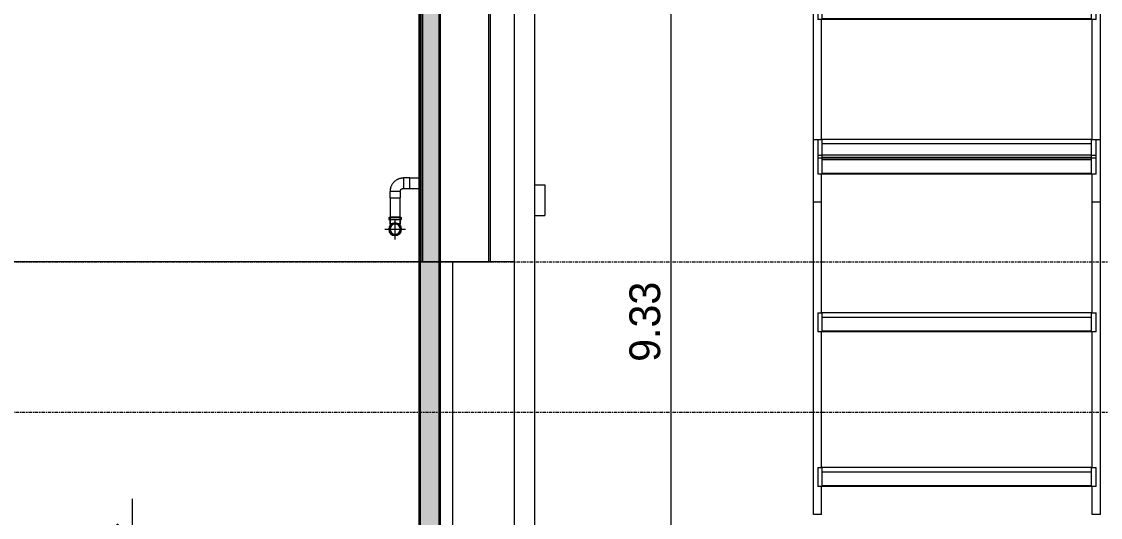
# Model space of a CAD drawing. Header units: centimetres. Extents: x -336 to 16318, y -437 to 1921.
# Drawn here: x 10739 to 11266, y 464 to 706 of the extents above; entities that cross this region are included whole.
import ezdxf

# ---------------------------------------------------------------- set-up
doc = ezdxf.new("R2010")
doc.units = ezdxf.units.CM
doc.linetypes.add('Centre', pattern=[3.175, 0.635, -0.475, 1.59, -0.475])
for name, color, linetype, lineweight in [('A-ANNO-DIMS', 7, 'Continuous', 9), ('A-ANNO-DIMS-100', 7, 'Continuous', 9), ('A-CLNG', 7, 'Continuous', 9), ('A-FLOR-LEVL', 7, 'Continuous', 9), ('A-WALL-PATT', 7, 'Continuous', 35), ('I-WALL', 7, 'Continuous', 9), ('M-EQPM', 7, 'Continuous', 9), ('M-HVAC-DUCT', 7, 'Continuous', 9), ('P-PIPE', 7, 'Continuous', 9), ('P-PIPE-CNTR', 7, 'Continuous', 9), ('Q-SPCQ', 7, 'Continuous', 9)]:
    doc.layers.add(name, color=color, linetype=linetype, lineweight=lineweight)
doc.styles.add('Century Gothic_1', font='GOTHIC.TTF', dxfattribs={"height": 15})
doc.dimstyles.new('FCA_N_Cotas_E100', dxfattribs={"dimscale": 30.48, "dimtxt": 15.662524, "dimasz": 0.492126, "dimexe": 0.656168, "dimexo": 0.656168, "dimgap": 0.032808, "dimtad": 1, "dimlfac": 0.01, "dimrnd": 0.01, "dimzin": 0, "dimdsep": 46, "dimtxsty": 'Century Gothic_1', "dimblk1": 'OBLIQUE', "dimblk2": 'OBLIQUE', "dimsah": 1, "dimcen": 0.09, "dimdle": 0.656168, "dimazin": 2, "dimtfac": 1, "dimtdec": 4, "dimtix": 1, "dimtmove": 0, "dimatfit": 3, "dimfxl": 1, "dimtvp": 1, "dimtolj": 1, "dimtzin": 0, "dimarcsym": 2})
pattern_1 = [(90, (12329.9, 712), (-30, 2e-15), [])]

# ---------------------------------------------------------------- blocks, each defined once
blk = doc.blocks.new('Elbow PVC NCh - Elbow PVC NCh-1352844-Section 7')
at = {"layer": 'P-PIPE', "color": 6, "true_color": 0xff00ff, "flags": 128}
blk.add_lwpolyline([(3062.43, 629.7), (3062.18, 629.7), (3061.92, 629.68), (3061.66, 629.65), (3061.4, 629.62), (3061.14, 629.57), (3060.89, 629.52), (3060.64, 629.45), (3060.39, 629.37), (3060.15, 629.28), (3059.9, 629.19), (3059.67, 629.08), (3059.43, 628.97), (3059.21, 628.84), (3058.98, 628.71), (3058.76, 628.57), (3058.55, 628.42), (3058.35, 628.26), (3058.15, 628.09), (3057.96, 627.91), (3057.77, 627.73), (3057.59, 627.54), (3057.43, 627.34), (3057.26, 627.14), (3057.11, 626.93), (3056.97, 626.71), (3056.83, 626.49), (3056.7, 626.27), (3056.58, 626.03), (3056.48, 625.8), (3056.38, 625.56), (3056.29, 625.31), (3056.21, 625.07), (3056.14, 624.81), (3056.08, 624.56), (3056.03, 624.31), (3055.99, 624.05), (3055.96, 623.79), (3055.94, 623.53), (3055.94, 623.27)], dxfattribs=at)
blk = doc.blocks.new('Junction PVC NCh - Angulo Libre-1674989-Section 7')
at = {"layer": 'P-PIPE', "color": 6, "true_color": 0xff00ff}
for p, q in [((3055.76, 610.9), (3055.76, 610.54)), ((3055.76, 610.9), (3055.89, 610.9)), ((3060.98, 610.9), (3061.11, 610.9)), ((3061.11, 610.54), (3061.11, 610.9)), ((3055.31, 610.54), (3055.31, 609.48)), ((3055.31, 610.54), (3055.47, 610.54)), ((3055.31, 609.48), (3055.47, 609.48)), ((3055.76, 609.48), (3055.76, 607.62)), ((3055.76, 607.62), (3055.92, 607.12)), ((3055.76, 607.62), (3055.89, 607.62)), ((3060.95, 607.12), (3061.11, 607.62)), ((3060.98, 607.62), (3061.11, 607.62)), ((3061.11, 607.62), (3061.11, 609.48)), ((3061.4, 610.54), (3061.55, 610.54)), ((3061.4, 609.48), (3061.55, 609.48)), ((3061.55, 609.48), (3061.55, 610.54))]:
    blk.add_line(p, q, dxfattribs=at)
blk = doc.blocks.new('Elbow PVC NCh - Elbow PVC NCh-V86-Section 7')
at = {"layer": 'P-PIPE', "color": 6, "true_color": 0xff00ff}
for p, q in [((3065.53, 629.82), (3062.43, 629.82)), ((3062.43, 629.82), (3062.43, 624.67)), ((3065.53, 624.58), (3065.53, 629.82)), ((3055.81, 623.2), (3055.81, 620.1)), ((3061.05, 623.2), (3055.81, 623.2)), ((3061.05, 620.1), (3061.05, 623.2)), ((3062.43, 624.66), (3062.43, 624.58)), ((3062.43, 624.58), (3065.53, 624.58)), ((3055.81, 620.1), (3061.05, 620.1))]:
    blk.add_line(p, q, dxfattribs=at)
at = {"layer": 'P-PIPE', "color": 6, "true_color": 0xff00ff, "flags": 128}
for points in [[(3062.43, 629.7), (3062.18, 629.7), (3061.92, 629.68), (3061.66, 629.65), (3061.4, 629.62), (3061.14, 629.57), (3060.89, 629.52), (3060.64, 629.45), (3060.39, 629.37), (3060.15, 629.28), (3059.9, 629.19), (3059.67, 629.08), (3059.43, 628.97), (3059.21, 628.84), (3058.98, 628.71), (3058.76, 628.57), (3058.55, 628.42), (3058.35, 628.26), (3058.15, 628.09), (3057.96, 627.91), (3057.77, 627.73), (3057.59, 627.54), (3057.43, 627.34), (3057.26, 627.14), (3057.11, 626.93), (3056.97, 626.71), (3056.83, 626.49), (3056.7, 626.27), (3056.58, 626.03), (3056.48, 625.8), (3056.38, 625.56), (3056.29, 625.31), (3056.21, 625.07), (3056.14, 624.81), (3056.08, 624.56), (3056.03, 624.31), (3055.99, 624.05), (3055.96, 623.79), (3055.94, 623.53), (3055.94, 623.27), (3055.93, 623.2)], [(3060.93, 623.2), (3060.94, 623.26), (3060.94, 623.32), (3060.95, 623.38), (3060.95, 623.44), (3060.96, 623.5), (3060.98, 623.56), (3060.99, 623.62), (3061.01, 623.67), (3061.03, 623.73), (3061.05, 623.79), (3061.08, 623.84), (3061.1, 623.89), (3061.13, 623.95), (3061.16, 624), (3061.2, 624.05), (3061.23, 624.1), (3061.27, 624.14), (3061.31, 624.19), (3061.35, 624.23), (3061.39, 624.28), (3061.43, 624.32), (3061.48, 624.36), (3061.53, 624.39), (3061.57, 624.43), (3061.62, 624.46), (3061.68, 624.5), (3061.73, 624.52), (3061.78, 624.55), (3061.84, 624.58), (3061.89, 624.6), (3061.95, 624.62), (3062, 624.64), (3062.06, 624.65), (3062.12, 624.67), (3062.18, 624.68), (3062.24, 624.69), (3062.3, 624.7), (3062.36, 624.7), (3062.42, 624.7), (3062.43, 624.7)]]:
    blk.add_lwpolyline(points, dxfattribs=at)
blk = doc.blocks.new('Junction PVC NCh - Angulo Libre-V87-Section 7')
at = {"layer": 'P-PIPE', "color": 6, "true_color": 0xff00ff}
for p, q in [((3055.76, 610.9), (3055.76, 610.54)), ((3055.76, 610.9), (3058.43, 610.9)), ((3058.43, 610.9), (3061.11, 610.9)), ((3061.11, 610.54), (3061.11, 610.9)), ((3055.31, 610.54), (3055.31, 609.48)), ((3055.31, 610.54), (3058.43, 610.54)), ((3055.31, 609.48), (3058.43, 609.48)), ((3055.76, 609.48), (3055.76, 607.62)), ((3055.76, 607.62), (3055.92, 607.12)), ((3055.76, 607.62), (3057.58, 607.62)), ((3056.57, 607.25), (3055.92, 607.12)), ((3055.93, 607.62), (3055.93, 606.37)), ((3056.04, 607.12), (3056.11, 607.12)), ((3058.43, 610.54), (3061.55, 610.54)), ((3058.43, 609.48), (3061.55, 609.48)), ((3059.37, 607.62), (3061.11, 607.62)), ((3060.93, 606.37), (3060.93, 607.62)), ((3060.95, 607.12), (3061.11, 607.62)), ((3061.11, 607.62), (3061.11, 609.48)), ((3061.55, 609.48), (3061.55, 610.54))]:
    blk.add_line(p, q, dxfattribs=at)
for radius, start, end in [(3.12, 90, 270), (2.68, 90, 270), (3.12, 270, 90), (2.68, 270, 90)]:
    blk.add_arc((3058.43, 604.76), radius, start, end, dxfattribs=at)
blk = doc.blocks.new('RVR-PQ-Dispositivo - Camara videovigilancia-1745171-Section 7')
at = {"layer": 'M-EQPM'}
for p, q in [((3126.4, 626.5), (3131.4, 626.5)), ((3131.4, 626.5), (3131.4, 611.5)), ((3126.4, 611.5), (3131.4, 611.5))]:
    blk.add_line(p, q, dxfattribs=at)
blk = doc.blocks.new('PQ_RVR_MEP-01_ZZ_ZZ_MO_T_A_rvt-2-Section 7')
at = {"layer": 'M-HVAC-DUCT', "color": 6, "true_color": 0xff00ff}
for p, q in [((3070.91, 1096.05), (3070.91, 588.8)), ((3071.75, 1096.05), (3071.75, 588.8)), ((3104.07, 588.8), (3104.07, 1096.05)), ((3104.91, 588.8), (3104.91, 1096.05)), ((3071.75, 588.8), (3104.07, 588.8)), ((3104.07, 588.8), (3104.91, 588.8))]:
    blk.add_line(p, q, dxfattribs=at)
at = {"layer": 'P-PIPE', "color": 6, "true_color": 0xff00ff}
for p, q in [((3070.31, 629.7), (3065.53, 629.7)), ((3065.53, 624.7), (3070.31, 624.7)), ((3055.93, 620.1), (3055.93, 607.62)), ((3060.93, 607.62), (3060.93, 620.1))]:
    blk.add_line(p, q, dxfattribs=at)
for start, end in [(0, 180), (180, 0)]:
    blk.add_arc((3058.43, 604.76), 2.5, start, end, dxfattribs=at)
at = {"layer": 'P-PIPE-CNTR', "color": 6, "true_color": 0xff00ff}
for p, q in [((3058.43, 599.76), (3058.43, 609.76)), ((3058.43, 599.76), (3058.43, 609.76)), ((3058.43, 599.76), (3058.43, 609.76)), ((3058.43, 599.76), (3058.43, 609.76)), ((3053.43, 604.76), (3063.43, 604.76)), ((3053.43, 604.76), (3063.43, 604.76)), ((3053.43, 604.76), (3063.43, 604.76)), ((3053.43, 604.76), (3063.43, 604.76))]:
    blk.add_line(p, q, dxfattribs=at)
at = {"layer": 'M-EQPM', "lineweight": 9}
blk.add_blockref('RVR-PQ-Dispositivo - Camara videovigilancia-1745171-Section 7', (0, 0), dxfattribs=at)
at = {"layer": 'P-PIPE', "lineweight": 9}
for name in ['Elbow PVC NCh - Elbow PVC NCh-V86-Section 7', 'Elbow PVC NCh - Elbow PVC NCh-1352844-Section 7', 'Elbow PVC NCh - Elbow PVC NCh-1352844-Section 7', 'Junction PVC NCh - Angulo Libre-1674989-Section 7', 'Junction PVC NCh - Angulo Libre-1674989-Section 7', 'Junction PVC NCh - Angulo Libre-V87-Section 7']:
    blk.add_blockref(name, (0, 0), dxfattribs=at)
blk = doc.blocks.new('RVR-Rack Almacenamiento - Default-V100-Section 7')
at = {"layer": 'Q-SPCQ', "color": 253, "true_color": 0xaaaaaa}
for p, q in [((3262.56, 648.58), (3264.63, 648.58)), ((3262.56, 465.7), (3262.56, 648.58)), ((3264.63, 648.58), (3266.85, 648.58)), ((3264.63, 648.58), (3264.63, 639.38)), ((3266.85, 639.38), (3266.85, 648.58)), ((3398.3, 648.58), (3266.85, 648.58)), ((3398.3, 648.58), (3400.52, 648.58)), ((3398.3, 639.38), (3398.3, 648.58)), ((3400.52, 639.38), (3400.52, 648.58)), ((3400.52, 648.58), (3402.58, 648.58)), ((3402.58, 465.7), (3402.58, 648.58)), ((3266.85, 646.52), (3398.3, 646.52)), ((3266.85, 639.38), (3264.63, 639.38)), ((3398.3, 639.69), (3266.85, 639.69)), ((3398.3, 639.38), (3266.85, 639.38)), ((3400.52, 639.38), (3398.3, 639.38)), ((3266.53, 563.97), (3266.53, 631.62)), ((3398.61, 563.97), (3398.61, 631.62)), ((3264.63, 563.97), (3266.85, 563.97)), ((3264.63, 563.97), (3264.63, 554.76)), ((3266.85, 554.76), (3266.85, 563.97)), ((3398.3, 563.97), (3266.85, 563.97)), ((3398.3, 563.97), (3400.52, 563.97)), ((3398.3, 554.76), (3398.3, 563.97)), ((3400.52, 554.76), (3400.52, 563.97)), ((3266.85, 561.91), (3398.3, 561.91)), ((3266.85, 554.76), (3264.63, 554.76)), ((3266.53, 488.56), (3266.53, 554.76)), ((3398.3, 555.08), (3266.85, 555.08)), ((3398.3, 554.76), (3266.85, 554.76)), ((3400.52, 554.76), (3398.3, 554.76)), ((3398.61, 488.56), (3398.61, 554.76)), ((3264.63, 488.56), (3266.85, 488.56)), ((3264.63, 488.56), (3264.63, 479.36)), ((3266.85, 479.36), (3266.85, 488.56)), ((3398.3, 488.56), (3266.85, 488.56)), ((3266.85, 486.5), (3398.3, 486.5)), ((3398.3, 488.56), (3400.52, 488.56)), ((3398.3, 479.36), (3398.3, 488.56)), ((3400.52, 479.36), (3400.52, 488.56)), ((3266.85, 479.36), (3264.63, 479.36)), ((3266.53, 465.7), (3266.53, 479.36)), ((3398.3, 479.67), (3266.85, 479.67)), ((3398.3, 479.36), (3266.85, 479.36)), ((3400.52, 479.36), (3398.3, 479.36)), ((3398.61, 465.7), (3398.61, 479.36)), ((3266.53, 465.7), (3262.56, 465.7)), ((3402.58, 465.7), (3398.61, 465.7))]:
    blk.add_line(p, q, dxfattribs=at)
blk = doc.blocks.new('RVR-Rack Almacenamiento - Default-V103-Section 7')
at = {"layer": 'Q-SPCQ', "color": 253, "true_color": 0xaaaaaa}
for p, q in [((3262.56, 800.85), (3264.63, 800.85)), ((3262.56, 617.97), (3262.56, 800.85)), ((3264.63, 800.85), (3266.85, 800.85)), ((3264.63, 800.85), (3264.63, 791.64)), ((3266.85, 791.64), (3266.85, 800.85)), ((3398.3, 800.85), (3266.85, 800.85)), ((3398.3, 800.85), (3400.52, 800.85)), ((3398.3, 791.64), (3398.3, 800.85)), ((3400.52, 791.64), (3400.52, 800.85)), ((3400.52, 800.85), (3402.58, 800.85)), ((3402.58, 617.97), (3402.58, 800.85)), ((3266.85, 798.78), (3398.3, 798.78)), ((3266.85, 791.64), (3264.63, 791.64)), ((3266.53, 716.23), (3266.53, 791.64)), ((3398.3, 791.96), (3266.85, 791.96)), ((3398.3, 791.64), (3266.85, 791.64)), ((3400.52, 791.64), (3398.3, 791.64)), ((3398.61, 716.23), (3398.61, 791.64)), ((3264.63, 716.23), (3266.85, 716.23)), ((3264.63, 716.23), (3264.63, 707.03)), ((3266.85, 707.03), (3266.85, 716.23)), ((3398.3, 716.23), (3266.85, 716.23)), ((3398.3, 716.23), (3400.52, 716.23)), ((3398.3, 707.03), (3398.3, 716.23)), ((3400.52, 707.03), (3400.52, 716.23)), ((3266.85, 714.17), (3398.3, 714.17)), ((3266.85, 707.03), (3264.63, 707.03)), ((3266.53, 648.58), (3266.53, 707.03)), ((3398.3, 707.34), (3266.85, 707.34)), ((3398.3, 707.03), (3266.85, 707.03)), ((3400.52, 707.03), (3398.3, 707.03)), ((3398.61, 648.58), (3398.61, 707.03)), ((3264.63, 640.83), (3266.85, 640.83)), ((3264.63, 640.83), (3264.63, 631.62)), ((3266.85, 631.62), (3266.85, 640.83)), ((3398.3, 640.83), (3266.85, 640.83)), ((3266.85, 638.76), (3398.3, 638.76)), ((3398.3, 640.83), (3400.52, 640.83)), ((3398.3, 631.62), (3398.3, 640.83)), ((3400.52, 631.62), (3400.52, 640.83)), ((3398.3, 631.94), (3266.85, 631.94)), ((3266.85, 631.62), (3264.63, 631.62)), ((3266.53, 617.97), (3266.53, 631.62)), ((3398.3, 631.62), (3266.85, 631.62)), ((3400.52, 631.62), (3398.3, 631.62)), ((3398.61, 617.97), (3398.61, 631.62)), ((3266.53, 617.97), (3262.56, 617.97)), ((3402.58, 617.97), (3398.61, 617.97))]:
    blk.add_line(p, q, dxfattribs=at)
blk = doc.blocks.new('DIMBLOCK45-Section 7')
at = {"layer": 'A-ANNO-DIMS-100'}
for p, q in [((11056.27, 1047), (11056.27, 74)), ((11056.27, 1027), (11046.88, 1027)), ((11056.27, 1027), (11076.27, 1027)), ((11056.27, 94), (11046.88, 94)), ((11056.27, 94), (11076.27, 94))]:
    blk.add_line(p, q, dxfattribs=at)
at = {"layer": 'A-ANNO-DIMS-100', "lineweight": 35}
for p, q in [((11056.27, 1027), (11048.77, 1034.5)), ((11056.27, 1027), (11063.77, 1019.5)), ((11056.27, 94), (11048.77, 101.5)), ((11056.27, 94), (11063.77, 86.5))]:
    blk.add_line(p, q, dxfattribs=at)
at = {"layer": 'A-ANNO-DIMS-100', "color": 0, "insert": (11036.05, 540.11), "char_height": 15, "width": 48.9267, "attachment_point": 1, "rotation": 90, "line_spacing_factor": 0.984502, "style": 'Century Gothic_1'}
blk.add_mtext('9.33', dxfattribs=at)
blk = doc.blocks.new('_Oblique')
at = {"color": 0, "linetype": 'ByBlock', "lineweight": -2}
blk.add_line((-0.5, -0.5), (0.5, 0.5), dxfattribs=at)
blk = doc.blocks.new('DIMBLOCK55-Section 7')
at = {"layer": 'A-ANNO-DIMS-100'}
for p, q in [((10793.48, 473.24), (10793.48, 74)), ((10793.48, 453.24), (10773.48, 453.24)), ((10793.48, 453.24), (10872.35, 453.24)), ((10793.48, 94), (10784.09, 94)), ((10793.48, 94), (10813.48, 94))]:
    blk.add_line(p, q, dxfattribs=at)
at = {"layer": 'A-ANNO-DIMS-100', "lineweight": 35}
for p, q in [((10793.48, 453.24), (10785.98, 460.74)), ((10793.48, 453.24), (10800.98, 445.74)), ((10793.48, 94), (10785.98, 101.5)), ((10793.48, 94), (10800.98, 86.5))]:
    blk.add_line(p, q, dxfattribs=at)
at = {"layer": 'A-ANNO-DIMS-100', "color": 0, "insert": (10773.26, 253.24), "char_height": 15, "width": 48.9267, "attachment_point": 1, "rotation": 90, "line_spacing_factor": 0.984502, "style": 'Century Gothic_1'}
blk.add_mtext('3.59', dxfattribs=at)

msp = doc.modelspace()

# ---------------------------------------------------------------- hatches: boundary and pattern name
at = {"layer": 'A-WALL-PATT', "lineweight": 9, "true_color": 0x9a9a9a}
msp.add_hatch(color=253, dxfattribs=at).paths.add_polyline_path([(10938.545, 134), (10943.613, 134), (10943.613, 1027), (10933.613, 1027), (10933.613, 134)])
at = {"layer": 'A-WALL-PATT', "lineweight": 9, "true_color": 0x808080}
h = msp.add_hatch(dxfattribs=at)
h.set_pattern_fill('FP_21', color=8, style=0, pattern_type=2)
h.set_pattern_definition(pattern_1)
h.paths.add_polyline_path([(10979.7, 134), (10979.7, 1027), (10968.213, 1027), (10968.213, 588.801), (10943.613, 588.801), (10943.613, 134), (10976.734, 134)])
h = msp.add_hatch(dxfattribs=at)
h.set_pattern_fill('FP_21', color=8, style=0, pattern_type=2)
h.set_pattern_definition(pattern_1)
h.paths.add_polyline_path([(10989.7, 134), (10989.7, 1027), (10979.7, 1027), (10979.7, 134), (10989.463, 134)])

# ---------------------------------------------------------------- linework, layer by layer
at = {"layer": 'A-CLNG', "color": 8, "lineweight": 18, "true_color": 0x808080}
msp.add_line((10979.7, 588.801), (10242.454, 588.801), dxfattribs=at)
at = {"layer": 'A-FLOR-LEVL', "color": 253, "linetype": 'Centre', "true_color": 0xaaaaaa}
for p, q in [((7411.125, 588.801), (14440.542, 588.801)), ((7411.125, 515.53), (14440.542, 515.53))]:
    msp.add_line(p, q, dxfattribs=at)
at = {"layer": 'I-WALL', "lineweight": 35}
for p, q in [((10933.613, 1027), (10933.613, 134)), ((10943.613, 134), (10943.613, 1027))]:
    msp.add_line(p, q, dxfattribs=at)
at = {"layer": 'I-WALL'}
msp.add_line((10989.7, 1027), (10989.7, 134), dxfattribs=at)

# ---------------------------------------------------------------- block references
at = {"lineweight": 5}
msp.add_blockref('PQ_RVR_MEP-01_ZZ_ZZ_MO_T_A_rvt-2-Section 7', (7863.302, 0), dxfattribs=at)
at = {"layer": 'Q-SPCQ', "color": 253, "true_color": 0xaaaaaa}
for name in ['RVR-Rack Almacenamiento - Default-V103-Section 7', 'RVR-Rack Almacenamiento - Default-V100-Section 7']:
    msp.add_blockref(name, (7863.302, 0), dxfattribs=at)

# ---------------------------------------------------------------- dimensions: what is measured, and where the dimension line sits
at = {"layer": 'A-ANNO-DIMS'}
for base, p1, p2, override, picture, middle in [((11056.274, 94), (11066.881, 1027), (11066.881, 94), {"dimpost": '<>', "dimfxl": 933}, 'DIMBLOCK45-Section 7', (11047.397, 560.5)), ((10793.483, 94), (10892.354, 453.243), (10804.09, 94), {"dimpost": '<>', "dimfxl": 369.926846}, 'DIMBLOCK55-Section 7', (10784.606, 273.621))]:
    dim = msp.add_linear_dim(base=base, p1=p1, p2=p2, angle=90, dimstyle='FCA_N_Cotas_E100', override=override, dxfattribs=at)
    dim.commit()
    dim.dimension.update_dxf_attribs({"geometry": picture, "text_midpoint": middle})

doc.saveas('drawing.dxf')
